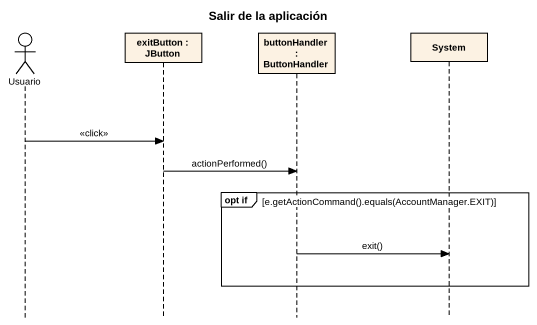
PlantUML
@startuml
title Salir de la aplicación
hide footbox
actor Usuario
participant "exitButton : JButton" as exitButton
participant "buttonHandler : ButtonHandler" as buttonHandler
participant System

Usuario -> exitButton : <<click>>
exitButton -> buttonHandler : actionPerformed()
group opt if [e.getActionCommand().equals(AccountManager.EXIT)]
  buttonHandler -> System : exit()
end
@enduml
